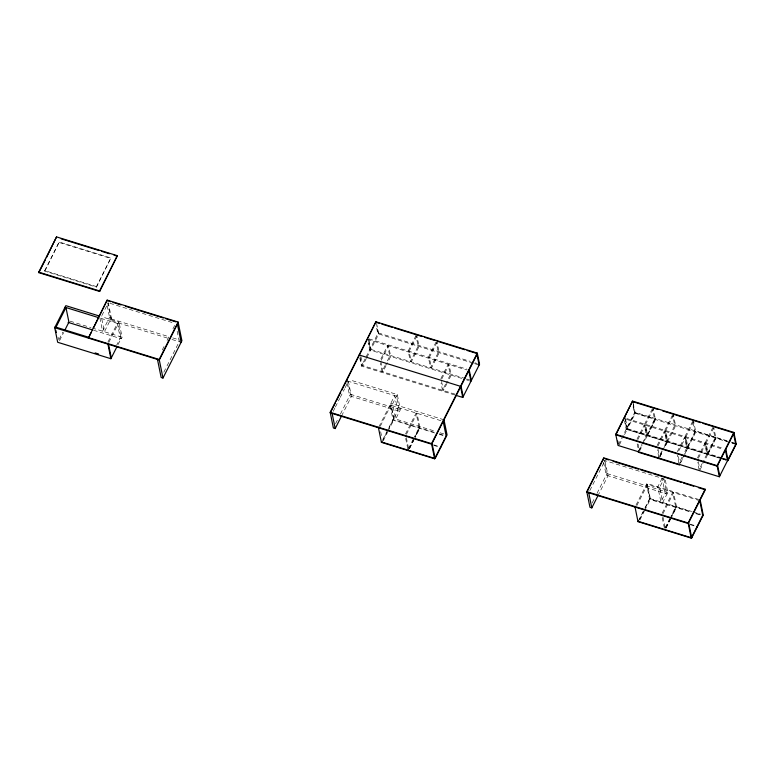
<?xml version="1.0" encoding="UTF-8"?>
<svg xmlns="http://www.w3.org/2000/svg" width="775" height="775" viewBox="0 0 775 775"><rect width="100%" height="100%" fill="white"/><g stroke="black" fill="none" stroke-linecap="round" stroke-linejoin="round"><path stroke-width="0.58" stroke-dasharray="3.88 2.91" d="M44.727 270.62L59.191 241.994L110.873 257.968L96.526 287.147L44.834 271.163L44.727 270.62L96.41 286.595L96.526 287.147M44.834 271.163L59.191 241.994M59.133 339.411L62.785 332.175M59.52 340.719L63.695 332.456M96.41 286.595L110.873 257.968M101.854 315.57L108.297 302.802L111.377 317.924L104.392 331.758L101.312 316.626M167.381 338.074L110.166 320.385L110.97 318.806L107.735 302.918M107.938 342.027L117.335 323.417L120.299 337.997L116.647 345.233M108.849 342.308L119.05 322.109L101.699 316.752M118.081 344.478L121.21 338.278L120.299 337.997M93.562 330.247L121.326 338.82L122.13 337.241L119.05 322.109M162.275 349.961L164.939 344.691M167.071 340.477L169.735 335.207M172.932 328.871L175.596 323.601M163.816 372.213L166.48 366.943M167.013 365.887L179.267 341.63L176.739 329.239M333.211 411.302L334.839 408.086M335.381 407.011L339.712 398.437M340.254 397.362L344.584 388.788M345.127 387.723L348.372 381.29L351.453 396.412L342.25 414.635M454.712 394.959L361.431 366.12L365.461 358.137M365.984 357.11L378.2 332.911L376.766 325.849M366.372 358.418L362.739 365.606L360.588 355.018M366.895 357.391L370.528 350.193L368.367 339.605M335.546 423.712L338.258 418.355M340.419 414.073L350.426 394.262L347.345 379.14M380.883 358.922L387.636 345.563L389.786 356.151L385.64 364.366M381.281 360.23L388.546 345.844L390.707 356.432L386.551 364.657M385.117 365.403L382.007 371.564L380.331 363.33M386.028 365.684L382.918 371.845L380.757 361.257M378.849 426.967L394.688 395.608L397.769 410.731L387.49 431.084M380.293 426.202L390.881 405.228L393.855 419.808L389.079 429.243M397.313 394.582L392.596 403.92L395.676 419.052L400.394 409.713L397.313 394.582L349.622 379.837M382.821 439.541L392.935 419.527L434.581 432.402M381.93 442.089L386.977 432.082M383.257 440.781L388.556 430.29M436.16 341.823L428.372 357.236L430.522 367.825L438.311 352.412L436.393 342.996M405.528 434L416.117 413.027L419.091 427.606L414.315 437.042M406.439 434.281L417.028 413.308L420.002 427.887L415.235 437.323M440.868 378.655L448.134 364.26L450.294 374.848L446.138 383.073M441.779 378.936L449.045 364.541L451.205 375.129L447.572 382.327M408.493 448.58L413.792 438.098M408.919 448.773L413.472 439.764M414.993 436.761L419.546 427.752L415.1 437.303M409.539 448.308L413.588 440.307M409.403 448.861L414.702 438.379M445.615 384.1L442.506 390.271L441.062 383.208M447.049 383.354L443.416 390.552L441.256 379.963M589.804 490.614L604.955 460.602L608.036 475.734L598.833 493.946M618.411 444.647L634.793 412.232L730.379 441.779M721.128 458.626L626.51 429.379L634.899 412.775L632.875 402.816M619.332 444.927L622.441 438.757M624.524 434.649L627.111 429.515L624.96 418.926M592.139 503.033L594.842 497.676M597.012 493.384L607.019 473.583L604.413 460.786M636.953 439.27L644.228 424.874L646.379 435.463M652.414 408.667L644.626 424.09L646.776 434.678L654.565 419.256L652.647 409.849M637.873 439.551L645.139 425.165L647.29 435.744L643.143 443.968M638.193 451.67L641.865 444.414M642.388 443.368L646.583 435.066L644.073 440.801M639.356 450.139L641.971 444.957M655.417 418.607L647.135 435.753L655.524 419.149L634.899 412.775M639.501 451.166L642.62 444.995M657.123 445.499L664.388 431.113L666.548 441.702L662.393 449.917M672.574 414.906L664.795 430.319L666.946 440.907L674.734 425.494L672.816 416.078M658.033 445.78L665.299 431.394L667.459 441.983L664.863 447.117M661.869 450.953L658.76 457.114L657.326 450.052M659.864 455.971L663.536 448.706M664.059 447.669L667.197 441.44L664.688 447.175M659.971 456.514L662.596 451.331M659.67 457.395L662.79 451.234M635.965 505.232L646.96 483.464L699.011 499.555M636.876 505.513L647.474 484.54L650.438 499.119L645.672 508.565M638.406 520.868L643.173 511.422M644.974 507.848L649.528 498.838L691.164 511.713M639.52 519.405L643.57 511.393M645.091 508.39L650.041 498.596L646.96 483.464M639.84 520.093L645.139 509.611M677.292 451.738L684.558 437.342L686.708 447.931L684.112 453.075M692.743 421.135L684.955 436.558L687.115 447.136M603.134 460.04L663.942 478.843L659.632 487.388L662.702 502.51L667.827 492.377L664.747 477.255M678.716 450.992L685.468 437.633L687.628 448.212M682.039 457.182L678.929 463.353L677.253 455.119M695.408 431.481L687.028 448.086L695.301 430.929L727.26 441.324M684.151 455.08L679.84 463.634L678.396 456.572M684.683 454.043L687.822 447.824L684.79 454.586M680.595 462.888L684.267 455.632M662.112 513.321L672.71 492.348L675.674 506.927L670.908 516.363M663.022 513.602L673.62 492.629L676.585 507.208L671.818 516.644M697.452 457.967L704.727 443.581L706.877 454.169L702.722 462.384M712.913 427.374L705.124 442.787L707.275 453.375L715.063 437.962L713.155 428.546M698.372 458.248L705.637 443.862L707.788 454.45L703.642 462.675M665.076 527.901L670.375 517.409M665.512 528.085L670.065 519.076M671.576 516.072L676.129 507.063L671.692 516.615M666.132 527.63L670.172 519.618M665.996 528.182L671.286 517.69M702.208 463.421L699.089 469.582L697.655 462.52M699.999 469.863L703.119 463.702M378.2 332.911L470.338 361.392M474.939 362.816L477.245 363.533M731.532 442.137L736.143 443.562M731.755 442.709L736.25 444.104M473.389 363.252L377.803 333.705L376.127 325.471M474.542 363.611L479.153 365.035M735.737 444.346L634.386 413.017L632.71 404.782M59.297 242.536L110.99 258.521M369.016 338.888L466.908 369.152M626.752 418.558L723.492 448.463M367.457 339.324L466.502 369.946M626.355 419.353L723.094 449.258M465.601 378.665L370.014 349.118L368.096 339.712M466.753 379.023L471.365 380.448M722.193 457.986L626.607 428.439L624.931 420.205M723.346 458.345L727.948 459.769M721.012 458.083L626.403 428.837L626.51 429.379M722.135 458.422L727.754 460.166M461.745 378.394L369.617 349.912L368.173 342.85M466.356 379.818L468.662 380.525M718.338 457.705L626.2 429.234L624.524 420.99M722.949 459.129L727.551 460.553M722.242 458.974L727.861 460.708M455.119 394.165L361.828 365.325L360.152 357.091M109.905 303.296L173.987 323.107M443.978 419.808L390.774 403.358L393.845 418.481L435.492 431.355M111.377 317.924L109.556 317.363L102.571 331.196L99.491 316.064M110.97 318.806L168.185 336.486M172.757 337.9L179.626 340.022M440.868 420.68L389.97 404.947L393.051 420.069L434.688 432.944M699.767 500.708L646.563 484.259L649.634 499.391L691.281 512.256M350.426 394.262L400.394 409.713M607.019 473.583L667.827 492.377M171.953 339.489L181.108 342.317M100.895 318.331L118.246 323.698L121.326 338.82M440.123 432.789L445.906 434.572M650.041 498.596L691.678 511.461M692.84 511.82L700.929 514.329M439.202 433.826L444.986 435.618M695.795 513.147L702.731 515.288M439.318 434.368L446.255 436.519M695.902 513.689L702.847 515.83M70.079 321.15L90.898 327.583M92.051 327.941L122.13 337.241M433.642 444.84L438.272 446.264M690.234 524.152L696.018 525.944M433.758 445.383L438.379 446.817M690.341 524.694L697.287 526.845M692.986 422.317L694.904 431.723M698.323 461.629L699.767 468.691M657.994 449.161L659.428 456.223M663.942 478.843L667.023 493.966L606.215 475.172L603.609 462.365M662.954 516.886L665.463 529.228M662.267 517.729L664.553 528.947M633.146 402.719L635.306 413.308L627.518 428.72L625.357 418.132M638.067 444.104L639.268 449.984M637.157 443.823L638.59 450.885M406.362 437.575L408.871 449.907M405.683 438.418L407.96 449.626M376.563 323.398L378.713 333.986L370.925 349.399L368.774 338.811M380.67 431.733L381.813 437.342M359.755 357.885L361.431 366.12M107.163 305.641L110.166 320.385M58.086 337.27L58.542 339.518M415.991 335.585L408.202 351.007L410.363 361.586L418.142 346.173L415.991 335.585M416.902 335.866L409.113 351.288L411.273 361.877L419.052 346.454L416.902 335.866M437.071 342.104L429.282 357.517L431.433 368.106L439.222 352.693L437.071 342.104M653.325 408.948L645.536 424.371L647.697 434.959L655.476 419.537L653.325 408.948M673.494 415.187L665.706 430.6L667.856 441.188L675.645 425.775L673.494 415.187M662.121 478.272L657.801 486.816L660.881 501.948L665.202 493.404L662.121 478.272M693.654 421.416L685.865 436.838L688.026 447.427L695.814 432.004L693.654 421.416M713.823 427.655L706.035 443.067L708.195 453.656L715.974 438.243L713.823 427.655M715.926 437.303L707.643 454.46L715.926 437.303M396.509 396.17L346.551 380.728L349.622 395.851L399.59 411.293L396.509 396.17"/><path stroke-width="1.16" d="M38.75 272.132L56.546 236.898L117.354 255.692L99.665 291.468L38.857 272.674L38.75 272.132L99.558 290.925L99.665 291.468M38.857 272.674L45.337 259.867M46.413 257.726L56.546 236.898M117.035 346.551L110.893 358.718L57.679 342.269L54.715 327.689L65.836 305.67L99.384 316.035M56.033 327.176L65.953 307.53L68.917 322.109L64.742 330.382M99.558 290.925L117.354 255.692M91.062 332.737L88.369 338.084L107.163 300.109L178.105 322.042L181.912 340.729L162.973 378.045L161.152 377.483L157.48 359.455M93.765 327.389L107.163 300.109M162.973 378.045L159.195 359.474L178.105 322.042M178.221 322.584L159.311 360.017L54.715 327.689M341.707 415.71L335.207 428.565L333.386 428.003L330.198 412.329L375.933 321.78L477.284 353.109L479.551 364.24L462.772 397.449L455.865 395.318M330.847 411.806L335.207 403.174M336.263 401.092L340.651 392.392M341.736 390.242L375.933 321.78M446.148 435.976L434.62 458.79L381.416 442.341L381.813 441.547M434.62 458.79L431.539 443.658L477.284 353.109M598.29 495.022L591.8 507.887L589.969 507.315L586.782 491.65L603.822 457.909L705.173 489.238L705.289 489.79L688.239 523.522L586.898 492.193L603.822 457.909M736.143 443.562L719.365 476.77L618.014 445.441L615.747 434.3L632.526 401.092L733.877 432.421L736.25 444.104L727.861 460.708L727.754 460.166M632.526 401.092L615.863 434.853L717.214 466.182L733.983 432.973L702.886 423.353M702.731 515.288L691.213 538.102L637.999 521.653L638.406 520.868M691.213 538.102L688.132 522.98L705.173 489.238M719.365 476.77L717.098 465.63L733.877 432.421M638.513 521.41L691.726 537.86L703.245 515.046L700.164 499.914M376.049 322.323L379.498 323.388M381.804 324.105L392.169 327.312M394.475 328.019L422.113 336.563M424.419 337.28L434.785 340.477M437.09 341.194L464.729 349.738M467.034 350.445L477.4 353.652L431.656 444.211L330.305 412.881M632.632 401.644L657.975 409.471M662.577 410.895L700.581 422.646M632.235 402.438L633.146 402.719M478.243 364.754L479.153 365.035L476.993 354.446M61.244 238.855L99.113 250.567M101.409 251.274L109.44 253.754M114.022 255.178L117.471 256.234M468.294 369.578L469.204 369.859L471.365 380.448L470.454 380.167M624.447 417.851L625.357 418.132M727.037 459.488L727.948 459.769L725.797 449.18M470.047 380.961L470.968 381.242L468.807 370.653M615.747 434.3L717.098 465.63M462.268 396.374L463.179 396.655L461.018 386.066M107.279 300.652L110.709 301.717M112.995 302.424L121.007 304.895M125.579 306.309L163.341 317.983M165.627 318.69L175.925 321.877M605.081 458.81L608.54 459.885M613.112 461.29L638.484 469.137M640.654 469.805L651.155 473.05M653.267 473.709L681.099 482.312M683.405 483.019L693.77 486.225M698.372 487.649L704.136 489.432M65.042 307.249L98.58 317.624M68.113 322.381L92.409 329.888M55.112 326.895L88.66 337.261M88.253 337.542L159.195 359.474M330.198 412.329L431.539 443.658M586.782 491.65L688.132 522.98M95.102 352.916L98.57 353.991M110.379 357.643L111.29 357.924L108.326 343.344L107.928 344.139L110.893 358.718M434.107 457.715L435.027 457.996M690.699 537.027L691.61 537.308M381.93 442.089L408.532 450.314L408.415 449.771M409.684 450.672L433.981 458.18M733.586 433.758L735.737 444.346M725.4 449.975L727.551 460.553M717.611 465.387L719.762 475.976M699.767 500.708L702.847 515.83M697.171 526.303L697.287 526.845M679.433 464.428L679.549 464.971L638.3 452.222L638.193 451.67M688.646 522.728L691.726 537.86M658.818 458.044L658.924 458.597M635.035 507.073L637.999 521.653M617.694 441.111L618.179 443.465M588.719 492.755L591.8 507.887M462.772 397.449L460.515 386.318L359.164 354.989L359.271 355.531M443.978 419.808L447.059 434.93L435.133 458.538L432.053 443.416M443.174 421.387L446.255 436.519M440.588 446.981L440.694 447.524M378.442 427.761L381.416 442.341M332.126 413.443L335.207 428.565M177.417 324.163L181.108 342.317M55.8 330.257L56.255 332.504"/></g></svg>
